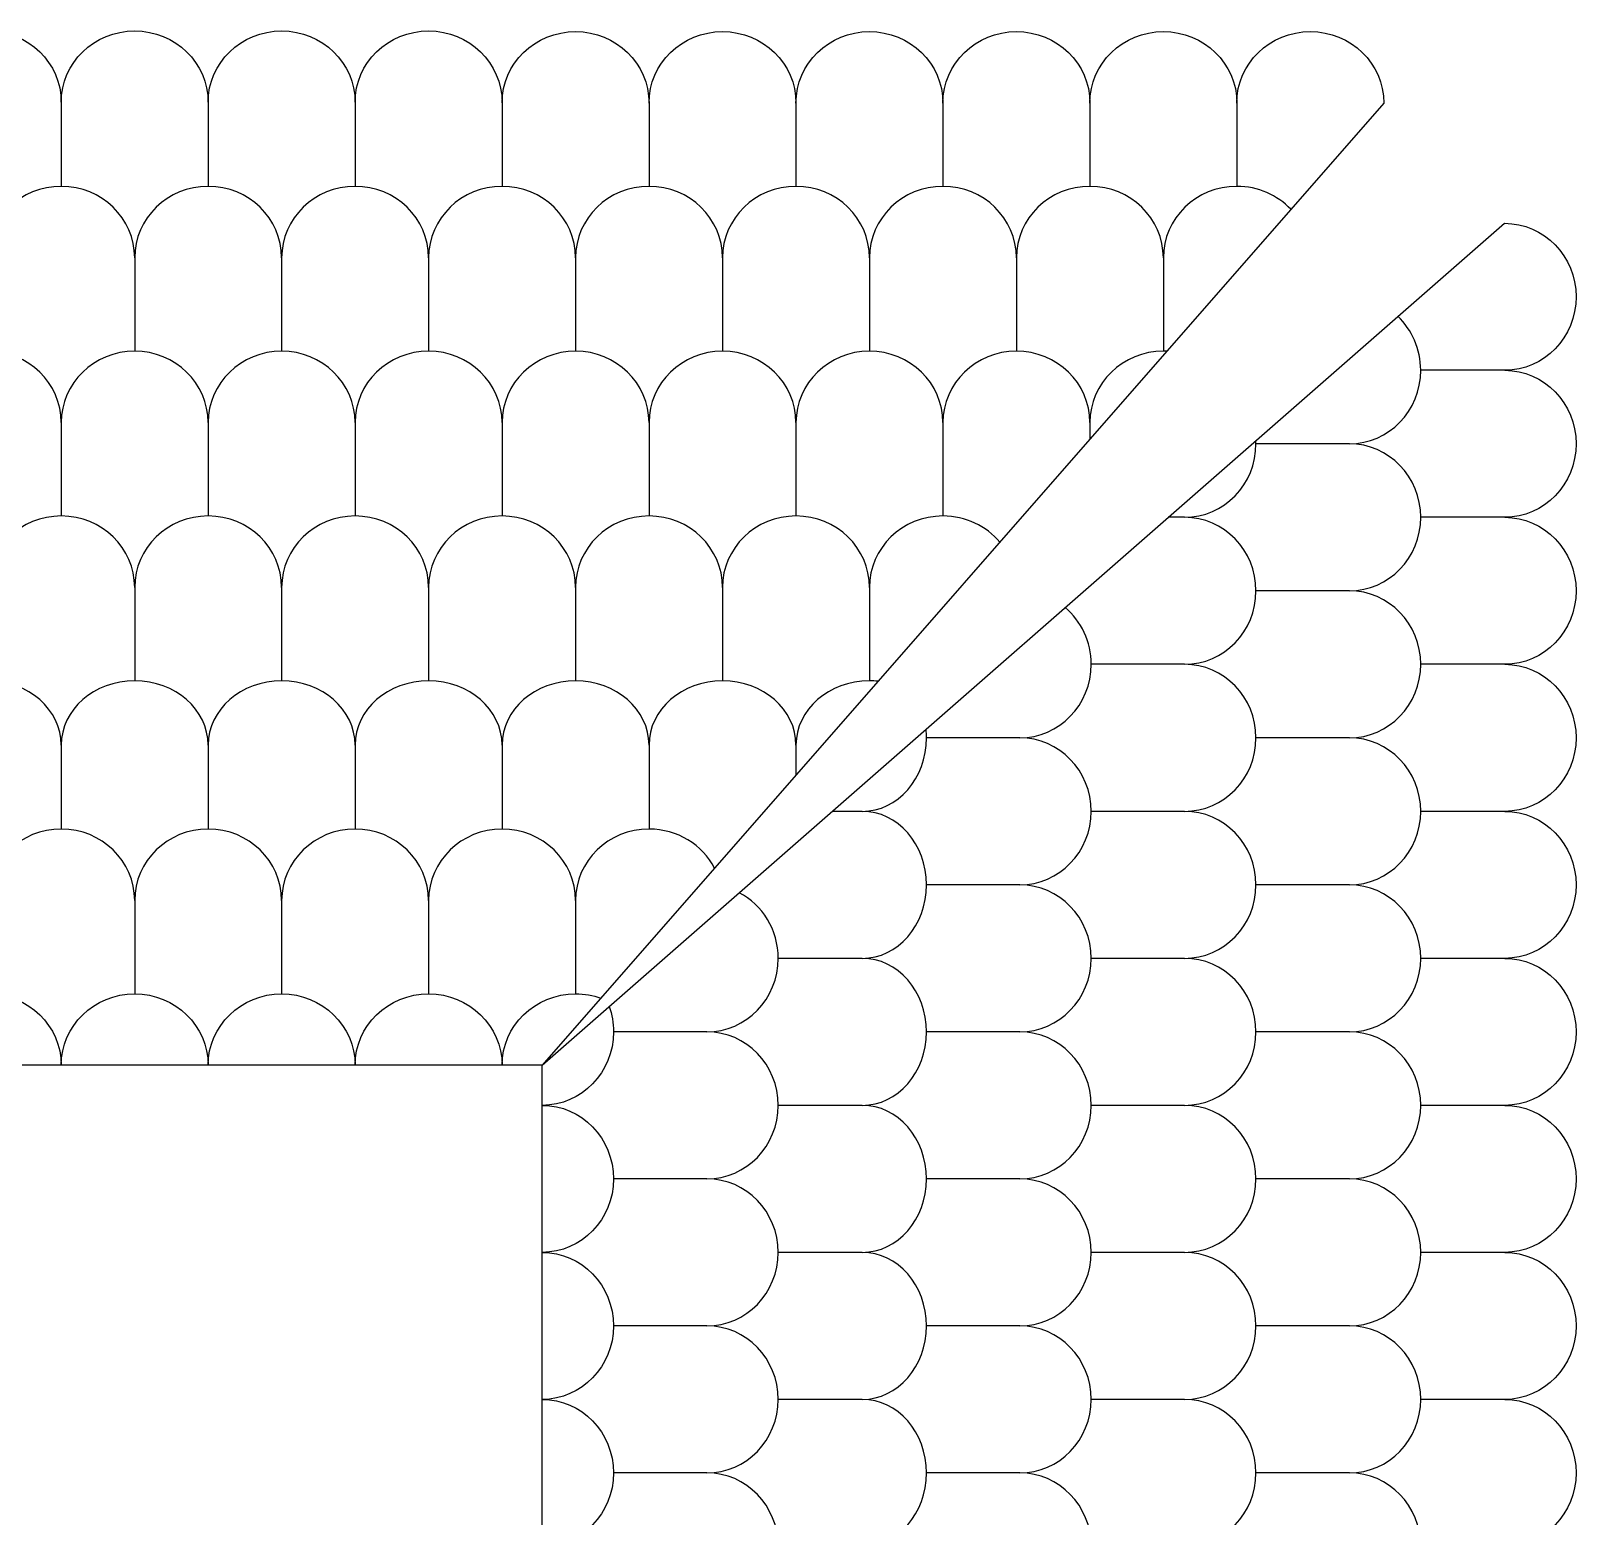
# Model space of a CAD drawing. Header units: centimetres. Extents: x -67.6 to -19.4, y -15.9 to 27.8.
# Drawn here: x -43.48 to -37.06, y 18.5 to 24.67 of the extents above; entities that cross this region are included whole.
import ezdxf

# ---------------------------------------------------------------- set-up
doc = ezdxf.new("R2010")
doc.units = ezdxf.units.CM
doc.header["$MEASUREMENT"] = 0
doc.layers.add('Layer 1', color=7, linetype='Continuous')

msp = doc.modelspace()

# ---------------------------------------------------------------- linework, layer by layer
at = {"layer": 'Layer 1', "color": 250, "lineweight": 25}
for points in [[(-48.8548, 24.37379), (-48.8548, 24.37379), (-45.3548, 20.37237), (-45.3548, 20.37237), (-45.3548, 20.37237), (-41.3548, 20.37237), (-41.3548, 20.37237), (-41.3548, 20.37237), (-37.8548, 24.37237), (-37.8548, 24.37237), (-37.8548, 24.5363), (-37.99159, 24.66921), (-38.16035, 24.66921), (-38.32911, 24.66921), (-38.46591, 24.5363), (-38.46591, 24.37237), (-38.46591, 24.5363), (-38.60271, 24.66921), (-38.77146, 24.66921), (-38.94022, 24.66921), (-39.07702, 24.5363), (-39.07702, 24.37237), (-39.07702, 24.5363), (-39.21382, 24.66921), (-39.38258, 24.66921), (-39.55133, 24.66921), (-39.68813, 24.5363), (-39.68813, 24.37237), (-39.68813, 24.5363), (-39.82493, 24.66921), (-39.99369, 24.66921), (-40.16244, 24.66921), (-40.29924, 24.5363), (-40.29924, 24.37237), (-40.29924, 24.5363), (-40.43604, 24.66921), (-40.6048, 24.66921), (-40.77356, 24.66921), (-40.91035, 24.5363), (-40.91035, 24.37237), (-40.91035, 24.5363), (-41.04715, 24.66921), (-41.21591, 24.66921), (-41.38467, 24.66921), (-41.52146, 24.5363), (-41.52147, 24.37379), (-41.52147, 24.53915), (-41.65826, 24.67206), (-41.82702, 24.67206), (-41.99578, 24.67206), (-42.13258, 24.53915), (-42.13258, 24.37522), (-42.13258, 24.53915), (-42.26938, 24.67206), (-42.43813, 24.67206), (-42.60689, 24.67206), (-42.74369, 24.53915), (-42.74369, 24.37522), (-42.74369, 24.53915), (-42.88049, 24.67206), (-43.04925, 24.67206), (-43.218, 24.67206), (-43.3548, 24.53915), (-43.3548, 24.37522), (-43.3548, 24.53915), (-43.4916, 24.67206), (-43.66036, 24.67206), (-43.82911, 24.67206), (-43.96591, 24.53915), (-43.96591, 24.37522), (-43.96591, 24.53915), (-44.10271, 24.67206), (-44.27147, 24.67206), (-44.44023, 24.67206), (-44.57702, 24.53915), (-44.57702, 24.37522), (-44.57702, 24.53915), (-44.71382, 24.67206), (-44.88258, 24.67206), (-45.05134, 24.67206), (-45.18813, 24.53915), (-45.18813, 24.37522), (-45.18813, 24.53915), (-45.32492, 24.67206), (-45.49368, 24.67206), (-45.66244, 24.67206), (-45.79924, 24.53915), (-45.79924, 24.37522), (-45.79924, 24.53915), (-45.93604, 24.67206), (-46.10479, 24.67206), (-46.27355, 24.67206), (-46.41035, 24.53915), (-46.41035, 24.37522), (-46.41035, 24.53915), (-46.54715, 24.67206), (-46.71591, 24.67206), (-46.88466, 24.67206), (-47.02146, 24.53915), (-47.02146, 24.37522), (-47.02146, 24.53915), (-47.15826, 24.67206), (-47.32702, 24.67206), (-47.49577, 24.67206), (-47.63257, 24.53915), (-47.63257, 24.37522), (-47.63257, 24.53915), (-47.76937, 24.67206), (-47.93813, 24.67206), (-48.10689, 24.67206), (-48.24368, 24.53915), (-48.24368, 24.37522), (-48.24368, 24.53915), (-48.38048, 24.67206), (-48.54924, 24.67206), (-48.718, 24.67206), (-48.85479, 24.53915), (-48.8548, 24.37379)], [(-37.35338, 23.87237), (-37.35338, 23.87237), (-41.3548, 20.37237), (-41.3548, 20.37237), (-41.3548, 20.37237), (-41.3548, 16.37237), (-41.3548, 16.37237), (-41.3548, 16.37237), (-37.3548, 12.87237), (-37.3548, 12.87237), (-37.19087, 12.87237), (-37.05796, 13.00916), (-37.05796, 13.17792), (-37.05796, 13.34668), (-37.19087, 13.48348), (-37.3548, 13.48348), (-37.19087, 13.48348), (-37.05796, 13.62028), (-37.05796, 13.78903), (-37.05796, 13.95779), (-37.19087, 14.09459), (-37.3548, 14.09459), (-37.19087, 14.09459), (-37.05796, 14.23139), (-37.05796, 14.40015), (-37.05796, 14.5689), (-37.19087, 14.7057), (-37.3548, 14.7057), (-37.19087, 14.7057), (-37.05796, 14.8425), (-37.05796, 15.01126), (-37.05796, 15.18001), (-37.19087, 15.31681), (-37.3548, 15.31681), (-37.19087, 15.31681), (-37.05796, 15.45361), (-37.05796, 15.62237), (-37.05796, 15.79113), (-37.19087, 15.92792), (-37.3548, 15.92792), (-37.19087, 15.92792), (-37.05796, 16.06472), (-37.05796, 16.23348), (-37.05796, 16.40224), (-37.19087, 16.53903), (-37.35338, 16.53904), (-37.18802, 16.53904), (-37.05511, 16.67583), (-37.05511, 16.84459), (-37.05511, 17.01335), (-37.18802, 17.15015), (-37.35195, 17.15015), (-37.18802, 17.15015), (-37.05511, 17.28695), (-37.05511, 17.4557), (-37.05511, 17.62446), (-37.18802, 17.76126), (-37.35195, 17.76126), (-37.18802, 17.76126), (-37.05511, 17.89806), (-37.05511, 18.06682), (-37.05511, 18.23557), (-37.18802, 18.37237), (-37.35195, 18.37237), (-37.18802, 18.37237), (-37.05511, 18.50917), (-37.05511, 18.67793), (-37.05511, 18.84668), (-37.18802, 18.98348), (-37.35195, 18.98348), (-37.18802, 18.98348), (-37.05511, 19.12028), (-37.05511, 19.28904), (-37.05511, 19.4578), (-37.18802, 19.59459), (-37.35195, 19.59459), (-37.18802, 19.59459), (-37.05511, 19.73139), (-37.05511, 19.90015), (-37.05511, 20.06891), (-37.18802, 20.2057), (-37.35195, 20.2057), (-37.18802, 20.2057), (-37.05511, 20.34249), (-37.05511, 20.51125), (-37.05511, 20.68001), (-37.18802, 20.81681), (-37.35195, 20.81681), (-37.18802, 20.81681), (-37.05511, 20.95361), (-37.05511, 21.12236), (-37.05511, 21.29112), (-37.18802, 21.42792), (-37.35195, 21.42792), (-37.18802, 21.42792), (-37.05511, 21.56472), (-37.05511, 21.73348), (-37.05511, 21.90223), (-37.18802, 22.03903), (-37.35195, 22.03903), (-37.18802, 22.03903), (-37.05511, 22.17583), (-37.05511, 22.34459), (-37.05511, 22.51334), (-37.18802, 22.65014), (-37.35195, 22.65014), (-37.18802, 22.65014), (-37.05511, 22.78694), (-37.05511, 22.9557), (-37.05511, 23.12446), (-37.18802, 23.26125), (-37.35195, 23.26125), (-37.18802, 23.26125), (-37.05511, 23.39805), (-37.05511, 23.56681), (-37.05511, 23.73557), (-37.18802, 23.87236), (-37.35338, 23.87237)]]:
    msp.add_open_spline(points, degree=3, knots=[0, 0, 0, 0, 0.025641, 0.025641, 0.025641, 0.0512821, 0.0512821, 0.0512821, 0.0769231, 0.0769231, 0.0769231, 0.1025641, 0.1025641, 0.1025641, 0.1282051, 0.1282051, 0.1282051, 0.1538462, 0.1538462, 0.1538462, 0.1794872, 0.1794872, 0.1794872, 0.2051282, 0.2051282, 0.2051282, 0.2307692, 0.2307692, 0.2307692, 0.2564103, 0.2564103, 0.2564103, 0.2820513, 0.2820513, 0.2820513, 0.3076923, 0.3076923, 0.3076923, 0.3333333, 0.3333333, 0.3333333, 0.3589744, 0.3589744, 0.3589744, 0.3846154, 0.3846154, 0.3846154, 0.4102564, 0.4102564, 0.4102564, 0.4358974, 0.4358974, 0.4358974, 0.4615385, 0.4615385, 0.4615385, 0.4871795, 0.4871795, 0.4871795, 0.5128205, 0.5128205, 0.5128205, 0.5384615, 0.5384615, 0.5384615, 0.5641026, 0.5641026, 0.5641026, 0.5897436, 0.5897436, 0.5897436, 0.6153846, 0.6153846, 0.6153846, 0.6410256, 0.6410256, 0.6410256, 0.6666667, 0.6666667, 0.6666667, 0.6923077, 0.6923077, 0.6923077, 0.7179487, 0.7179487, 0.7179487, 0.7435897, 0.7435897, 0.7435897, 0.7692308, 0.7692308, 0.7692308, 0.7948718, 0.7948718, 0.7948718, 0.8205128, 0.8205128, 0.8205128, 0.8461538, 0.8461538, 0.8461538, 0.8717949, 0.8717949, 0.8717949, 0.8974359, 0.8974359, 0.8974359, 0.9230769, 0.9230769, 0.9230769, 0.9487179, 0.9487179, 0.9487179, 0.974359, 0.974359, 0.974359, 1, 1, 1, 1], dxfattribs=at)
at = {"layer": 'Layer 1', "color": 240, "lineweight": 25}
for points in [[(-43.3548, 24.37522), (-43.3548, 24.37522), (-43.3548, 24.02593), (-43.3548, 24.02593)], [(-42.74369, 24.37522), (-42.74369, 24.37522), (-42.74369, 24.02593), (-42.74369, 24.02593)], [(-42.13258, 24.37522), (-42.13258, 24.37522), (-42.13258, 24.02593), (-42.13258, 24.02593)], [(-41.52147, 24.37522), (-41.52147, 24.37522), (-41.52147, 24.02593), (-41.52147, 24.02593)], [(-40.91036, 24.37522), (-40.91036, 24.37522), (-40.91036, 24.02593), (-40.91036, 24.02593)], [(-40.29924, 24.37522), (-40.29924, 24.37522), (-40.29924, 24.02593), (-40.29924, 24.02593)], [(-39.68813, 24.37522), (-39.68813, 24.37522), (-39.68813, 24.02593), (-39.68813, 24.02593)], [(-39.07702, 24.37522), (-39.07702, 24.37522), (-39.07702, 24.02593), (-39.07702, 24.02593)], [(-38.46591, 24.37522), (-38.46591, 24.37522), (-38.46591, 24.02593), (-38.46591, 24.02593)], [(-37.35195, 23.26126), (-37.35195, 23.26126), (-37.70124, 23.26126), (-37.70124, 23.26126)], [(-37.35195, 22.65015), (-37.35195, 22.65015), (-37.70124, 22.65015), (-37.70124, 22.65015)], [(-37.35195, 22.03904), (-37.35195, 22.03904), (-37.70124, 22.03904), (-37.70124, 22.03904)], [(-37.35195, 21.42793), (-37.35195, 21.42793), (-37.70124, 21.42793), (-37.70124, 21.42793)], [(-37.35195, 20.81681), (-37.35195, 20.81681), (-37.70124, 20.81681), (-37.70124, 20.81681)], [(-37.35195, 20.2057), (-37.35195, 20.2057), (-37.70124, 20.2057), (-37.70124, 20.2057)], [(-37.35195, 19.59459), (-37.35195, 19.59459), (-37.70124, 19.59459), (-37.70124, 19.59459)], [(-37.35195, 18.98348), (-37.35195, 18.98348), (-37.70124, 18.98348), (-37.70124, 18.98348)]]:
    msp.add_open_spline(points, degree=3, dxfattribs=at)
for points, knots in [([(-43.04925, 23.72909), (-43.04925, 23.89303), (-43.18604, 24.02593), (-43.3548, 24.02593), (-43.52356, 24.02593), (-43.66036, 23.89303), (-43.66036, 23.72909), (-43.66036, 23.72909), (-43.66036, 23.34083), (-43.66036, 23.34083)], [0, 0, 0, 0, 0.3333333, 0.3333333, 0.3333333, 0.6666667, 0.6666667, 0.6666667, 1, 1, 1, 1]), ([(-42.43813, 23.72909), (-42.43813, 23.89303), (-42.57493, 24.02593), (-42.74369, 24.02593), (-42.91245, 24.02593), (-43.04925, 23.89303), (-43.04925, 23.72909), (-43.04925, 23.72909), (-43.04925, 23.34083), (-43.04925, 23.34083)], [0, 0, 0, 0, 0.3333333, 0.3333333, 0.3333333, 0.6666667, 0.6666667, 0.6666667, 1, 1, 1, 1]), ([(-41.82702, 23.72909), (-41.82702, 23.89303), (-41.96382, 24.02593), (-42.13258, 24.02593), (-42.30134, 24.02593), (-42.43813, 23.89303), (-42.43813, 23.72909), (-42.43813, 23.72909), (-42.43813, 23.34083), (-42.43813, 23.34083)], [0, 0, 0, 0, 0.3333333, 0.3333333, 0.3333333, 0.6666667, 0.6666667, 0.6666667, 1, 1, 1, 1]), ([(-41.21591, 23.72909), (-41.21591, 23.89303), (-41.35271, 24.02593), (-41.52147, 24.02593), (-41.69023, 24.02593), (-41.82702, 23.89303), (-41.82702, 23.72909), (-41.82702, 23.72909), (-41.82702, 23.34083), (-41.82702, 23.34083)], [0, 0, 0, 0, 0.3333333, 0.3333333, 0.3333333, 0.6666667, 0.6666667, 0.6666667, 1, 1, 1, 1]), ([(-40.6048, 23.72909), (-40.6048, 23.89303), (-40.7416, 24.02593), (-40.91036, 24.02593), (-41.07911, 24.02593), (-41.21591, 23.89303), (-41.21591, 23.72909), (-41.21591, 23.72909), (-41.21591, 23.34083), (-41.21591, 23.34083)], [0, 0, 0, 0, 0.3333333, 0.3333333, 0.3333333, 0.6666667, 0.6666667, 0.6666667, 1, 1, 1, 1]), ([(-39.99369, 23.72909), (-39.99369, 23.89303), (-40.13049, 24.02593), (-40.29924, 24.02593), (-40.468, 24.02593), (-40.6048, 23.89303), (-40.6048, 23.72909), (-40.6048, 23.72909), (-40.6048, 23.34083), (-40.6048, 23.34083)], [0, 0, 0, 0, 0.3333333, 0.3333333, 0.3333333, 0.6666667, 0.6666667, 0.6666667, 1, 1, 1, 1]), ([(-39.38258, 23.72909), (-39.38258, 23.89303), (-39.51938, 24.02593), (-39.68813, 24.02593), (-39.85689, 24.02593), (-39.99369, 23.89303), (-39.99369, 23.72909), (-39.99369, 23.72909), (-39.99369, 23.34083), (-39.99369, 23.34083)], [0, 0, 0, 0, 0.3333333, 0.3333333, 0.3333333, 0.6666667, 0.6666667, 0.6666667, 1, 1, 1, 1]), ([(-38.77147, 23.72909), (-38.77147, 23.89303), (-38.90826, 24.02593), (-39.07702, 24.02593), (-39.24578, 24.02593), (-39.38258, 23.89303), (-39.38258, 23.72909), (-39.38258, 23.72909), (-39.38258, 23.34083), (-39.38258, 23.34083)], [0, 0, 0, 0, 0.3333333, 0.3333333, 0.3333333, 0.6666667, 0.6666667, 0.6666667, 1, 1, 1, 1]), ([(-38.24144, 23.93049), (-38.29725, 23.98918), (-38.37717, 24.02593), (-38.46591, 24.02593), (-38.63467, 24.02593), (-38.77147, 23.89303), (-38.77147, 23.72909), (-38.77147, 23.72909), (-38.77147, 23.34083), (-38.77147, 23.34083)], [0, 0, 0, 0, 0.3333333, 0.3333333, 0.3333333, 0.6666667, 0.6666667, 0.6666667, 1, 1, 1, 1]), ([(-37.99808, 22.9557), (-37.83414, 22.9557), (-37.70124, 23.0925), (-37.70124, 23.26126), (-37.70124, 23.35), (-37.73799, 23.42992), (-37.79668, 23.48573)], [0, 0, 0, 0, 0.5, 0.5, 0.5, 1, 1, 1, 1]), ([(-43.3548, 23.04399), (-43.3548, 23.20793), (-43.4916, 23.34083), (-43.66036, 23.34083), (-43.82911, 23.34083), (-43.96591, 23.20793), (-43.96591, 23.04399), (-43.96591, 23.04399), (-43.96591, 22.65573), (-43.96591, 22.65573)], [0, 0, 0, 0, 0.3333333, 0.3333333, 0.3333333, 0.6666667, 0.6666667, 0.6666667, 1, 1, 1, 1]), ([(-42.74369, 23.04399), (-42.74369, 23.20793), (-42.88049, 23.34083), (-43.04925, 23.34083), (-43.218, 23.34083), (-43.3548, 23.20793), (-43.3548, 23.04399), (-43.3548, 23.04399), (-43.3548, 22.65573), (-43.3548, 22.65573)], [0, 0, 0, 0, 0.3333333, 0.3333333, 0.3333333, 0.6666667, 0.6666667, 0.6666667, 1, 1, 1, 1]), ([(-42.13258, 23.04399), (-42.13258, 23.20793), (-42.26938, 23.34083), (-42.43813, 23.34083), (-42.60689, 23.34083), (-42.74369, 23.20793), (-42.74369, 23.04399), (-42.74369, 23.04399), (-42.74369, 22.65573), (-42.74369, 22.65573)], [0, 0, 0, 0, 0.3333333, 0.3333333, 0.3333333, 0.6666667, 0.6666667, 0.6666667, 1, 1, 1, 1]), ([(-41.52147, 23.04399), (-41.52147, 23.20793), (-41.65826, 23.34083), (-41.82702, 23.34083), (-41.99578, 23.34083), (-42.13258, 23.20793), (-42.13258, 23.04399), (-42.13258, 23.04399), (-42.13258, 22.65573), (-42.13258, 22.65573)], [0, 0, 0, 0, 0.3333333, 0.3333333, 0.3333333, 0.6666667, 0.6666667, 0.6666667, 1, 1, 1, 1]), ([(-40.91036, 23.04399), (-40.91036, 23.20793), (-41.04715, 23.34083), (-41.21591, 23.34083), (-41.38467, 23.34083), (-41.52147, 23.20793), (-41.52147, 23.04399), (-41.52147, 23.04399), (-41.52147, 22.65573), (-41.52147, 22.65573)], [0, 0, 0, 0, 0.3333333, 0.3333333, 0.3333333, 0.6666667, 0.6666667, 0.6666667, 1, 1, 1, 1]), ([(-40.29924, 23.04399), (-40.29924, 23.20793), (-40.43604, 23.34083), (-40.6048, 23.34083), (-40.77356, 23.34083), (-40.91036, 23.20793), (-40.91036, 23.04399), (-40.91036, 23.04399), (-40.91036, 22.65573), (-40.91036, 22.65573)], [0, 0, 0, 0, 0.3333333, 0.3333333, 0.3333333, 0.6666667, 0.6666667, 0.6666667, 1, 1, 1, 1]), ([(-39.68813, 23.04399), (-39.68813, 23.20793), (-39.82493, 23.34083), (-39.99369, 23.34083), (-40.16245, 23.34083), (-40.29924, 23.20793), (-40.29924, 23.04399), (-40.29924, 23.04399), (-40.29924, 22.65573), (-40.29924, 22.65573)], [0, 0, 0, 0, 0.3333333, 0.3333333, 0.3333333, 0.6666667, 0.6666667, 0.6666667, 1, 1, 1, 1]), ([(-39.07702, 23.04399), (-39.07702, 23.20793), (-39.21382, 23.34083), (-39.38258, 23.34083), (-39.55134, 23.34083), (-39.68813, 23.20793), (-39.68813, 23.04399), (-39.68813, 23.04399), (-39.68813, 22.65573), (-39.68813, 22.65573)], [0, 0, 0, 0, 0.3333333, 0.3333333, 0.3333333, 0.6666667, 0.6666667, 0.6666667, 1, 1, 1, 1]), ([(-38.75766, 23.34053), (-38.76224, 23.34072), (-38.76684, 23.34083), (-38.77147, 23.34083), (-38.94023, 23.34083), (-39.07702, 23.20793), (-39.07702, 23.04399), (-39.07702, 23.04399), (-39.07702, 22.97555), (-39.07702, 22.97555)], [0, 0, 0, 0, 0.3333333, 0.3333333, 0.3333333, 0.6666667, 0.6666667, 0.6666667, 1, 1, 1, 1]), ([(-38.68318, 22.65015), (-38.51924, 22.65015), (-38.38634, 22.78696), (-38.38634, 22.9557), (-38.38634, 22.96033), (-38.38645, 22.96493), (-38.38664, 22.96951)], [0, 0, 0, 0, 0.5, 0.5, 0.5, 1, 1, 1, 1]), ([(-37.99808, 22.34459), (-37.83414, 22.34459), (-37.70124, 22.48139), (-37.70124, 22.65015), (-37.70124, 22.81891), (-37.83414, 22.9557), (-37.99808, 22.9557), (-37.99808, 22.9557), (-38.38634, 22.9557), (-38.38634, 22.9557)], [0, 0, 0, 0, 0.3333333, 0.3333333, 0.3333333, 0.6666667, 0.6666667, 0.6666667, 1, 1, 1, 1]), ([(-43.04925, 22.3589), (-43.04925, 22.52283), (-43.18604, 22.65573), (-43.3548, 22.65573), (-43.52356, 22.65573), (-43.66036, 22.52283), (-43.66036, 22.3589), (-43.66036, 22.3589), (-43.66036, 21.97064), (-43.66036, 21.97064)], [0, 0, 0, 0, 0.3333333, 0.3333333, 0.3333333, 0.6666667, 0.6666667, 0.6666667, 1, 1, 1, 1]), ([(-42.43813, 22.3589), (-42.43813, 22.52283), (-42.57493, 22.65573), (-42.74369, 22.65573), (-42.91245, 22.65573), (-43.04925, 22.52283), (-43.04925, 22.3589), (-43.04925, 22.3589), (-43.04925, 21.97064), (-43.04925, 21.97064)], [0, 0, 0, 0, 0.3333333, 0.3333333, 0.3333333, 0.6666667, 0.6666667, 0.6666667, 1, 1, 1, 1]), ([(-41.82702, 22.3589), (-41.82702, 22.52283), (-41.96382, 22.65573), (-42.13258, 22.65573), (-42.30134, 22.65573), (-42.43813, 22.52283), (-42.43813, 22.3589), (-42.43813, 22.3589), (-42.43813, 21.97064), (-42.43813, 21.97064)], [0, 0, 0, 0, 0.3333333, 0.3333333, 0.3333333, 0.6666667, 0.6666667, 0.6666667, 1, 1, 1, 1]), ([(-41.21591, 22.3589), (-41.21591, 22.52283), (-41.35271, 22.65573), (-41.52147, 22.65573), (-41.69023, 22.65573), (-41.82702, 22.52283), (-41.82702, 22.3589), (-41.82702, 22.3589), (-41.82702, 21.97064), (-41.82702, 21.97064)], [0, 0, 0, 0, 0.3333333, 0.3333333, 0.3333333, 0.6666667, 0.6666667, 0.6666667, 1, 1, 1, 1]), ([(-40.6048, 22.3589), (-40.6048, 22.52283), (-40.7416, 22.65573), (-40.91036, 22.65573), (-41.07911, 22.65573), (-41.21591, 22.52283), (-41.21591, 22.3589), (-41.21591, 22.3589), (-41.21591, 21.97064), (-41.21591, 21.97064)], [0, 0, 0, 0, 0.3333333, 0.3333333, 0.3333333, 0.6666667, 0.6666667, 0.6666667, 1, 1, 1, 1]), ([(-39.99369, 22.3589), (-39.99369, 22.52283), (-40.13049, 22.65573), (-40.29924, 22.65573), (-40.468, 22.65573), (-40.6048, 22.52283), (-40.6048, 22.3589), (-40.6048, 22.3589), (-40.6048, 21.97064), (-40.6048, 21.97064)], [0, 0, 0, 0, 0.3333333, 0.3333333, 0.3333333, 0.6666667, 0.6666667, 0.6666667, 1, 1, 1, 1]), ([(-39.45187, 22.54714), (-39.50791, 22.61343), (-39.59294, 22.65573), (-39.68813, 22.65573), (-39.85689, 22.65573), (-39.99369, 22.52283), (-39.99369, 22.3589), (-39.99369, 22.3589), (-39.99369, 21.97064), (-39.99369, 21.97064)], [0, 0, 0, 0, 0.3333333, 0.3333333, 0.3333333, 0.6666667, 0.6666667, 0.6666667, 1, 1, 1, 1]), ([(-38.68318, 22.03904), (-38.51924, 22.03904), (-38.38634, 22.17583), (-38.38634, 22.34459), (-38.38634, 22.51335), (-38.51924, 22.65015), (-38.68318, 22.65015), (-38.68318, 22.65015), (-38.75162, 22.65015), (-38.75162, 22.65015)], [0, 0, 0, 0, 0.3333333, 0.3333333, 0.3333333, 0.6666667, 0.6666667, 0.6666667, 1, 1, 1, 1]), ([(-37.99808, 21.73348), (-37.83414, 21.73348), (-37.70124, 21.87028), (-37.70124, 22.03904), (-37.70124, 22.2078), (-37.83414, 22.34459), (-37.99808, 22.34459), (-37.99808, 22.34459), (-38.38634, 22.34459), (-38.38634, 22.34459)], [0, 0, 0, 0, 0.3333333, 0.3333333, 0.3333333, 0.6666667, 0.6666667, 0.6666667, 1, 1, 1, 1]), ([(-39.36827, 21.73348), (-39.20434, 21.73348), (-39.07144, 21.87028), (-39.07144, 22.03904), (-39.07144, 22.13424), (-39.11373, 22.21928), (-39.18002, 22.2753)], [0, 0, 0, 0, 0.5, 0.5, 0.5, 1, 1, 1, 1]), ([(-38.68318, 21.42793), (-38.51924, 21.42793), (-38.38634, 21.56472), (-38.38634, 21.73348), (-38.38634, 21.90224), (-38.51924, 22.03904), (-38.68318, 22.03904), (-38.68318, 22.03904), (-39.07144, 22.03904), (-39.07144, 22.03904)], [0, 0, 0, 0, 0.3333333, 0.3333333, 0.3333333, 0.6666667, 0.6666667, 0.6666667, 1, 1, 1, 1]), ([(-43.3548, 21.70359), (-43.3548, 21.85107), (-43.4916, 21.97064), (-43.66036, 21.97064), (-43.82912, 21.97064), (-43.96591, 21.85107), (-43.96591, 21.70359), (-43.96591, 21.70359), (-43.96591, 21.3543), (-43.96591, 21.3543)], [0, 0, 0, 0, 0.3333333, 0.3333333, 0.3333333, 0.6666667, 0.6666667, 0.6666667, 1, 1, 1, 1]), ([(-42.74369, 21.70359), (-42.74369, 21.85107), (-42.88049, 21.97064), (-43.04925, 21.97064), (-43.218, 21.97064), (-43.3548, 21.85107), (-43.3548, 21.70359), (-43.3548, 21.70359), (-43.3548, 21.3543), (-43.3548, 21.3543)], [0, 0, 0, 0, 0.3333333, 0.3333333, 0.3333333, 0.6666667, 0.6666667, 0.6666667, 1, 1, 1, 1]), ([(-42.13258, 21.70359), (-42.13258, 21.85107), (-42.26938, 21.97064), (-42.43813, 21.97064), (-42.60689, 21.97064), (-42.74369, 21.85107), (-42.74369, 21.70359), (-42.74369, 21.70359), (-42.74369, 21.3543), (-42.74369, 21.3543)], [0, 0, 0, 0, 0.3333333, 0.3333333, 0.3333333, 0.6666667, 0.6666667, 0.6666667, 1, 1, 1, 1]), ([(-41.52147, 21.70359), (-41.52147, 21.85107), (-41.65826, 21.97064), (-41.82702, 21.97064), (-41.99578, 21.97064), (-42.13258, 21.85107), (-42.13258, 21.70359), (-42.13258, 21.70359), (-42.13258, 21.3543), (-42.13258, 21.3543)], [0, 0, 0, 0, 0.3333333, 0.3333333, 0.3333333, 0.6666667, 0.6666667, 0.6666667, 1, 1, 1, 1]), ([(-40.91036, 21.70359), (-40.91036, 21.85107), (-41.04715, 21.97064), (-41.21591, 21.97064), (-41.38467, 21.97064), (-41.52147, 21.85107), (-41.52147, 21.70359), (-41.52147, 21.70359), (-41.52147, 21.3543), (-41.52147, 21.3543)], [0, 0, 0, 0, 0.3333333, 0.3333333, 0.3333333, 0.6666667, 0.6666667, 0.6666667, 1, 1, 1, 1]), ([(-40.29925, 21.70359), (-40.29925, 21.85107), (-40.43604, 21.97064), (-40.6048, 21.97064), (-40.77356, 21.97064), (-40.91036, 21.85107), (-40.91036, 21.70359), (-40.91036, 21.70359), (-40.91036, 21.3543), (-40.91036, 21.3543)], [0, 0, 0, 0, 0.3333333, 0.3333333, 0.3333333, 0.6666667, 0.6666667, 0.6666667, 1, 1, 1, 1]), ([(-39.9579, 21.96883), (-39.96963, 21.97002), (-39.98158, 21.97064), (-39.99369, 21.97064), (-40.16245, 21.97064), (-40.29924, 21.85107), (-40.29924, 21.70359), (-40.29924, 21.70359), (-40.29924, 21.57872), (-40.29924, 21.57872)], [0, 0, 0, 0, 0.3333333, 0.3333333, 0.3333333, 0.6666667, 0.6666667, 0.6666667, 1, 1, 1, 1]), ([(-40.02358, 21.42793), (-39.8761, 21.42793), (-39.75653, 21.56472), (-39.75653, 21.73348), (-39.75653, 21.74559), (-39.75715, 21.75754), (-39.75834, 21.76927)], [0, 0, 0, 0, 0.5, 0.5, 0.5, 1, 1, 1, 1]), ([(-39.36827, 21.12237), (-39.20434, 21.12237), (-39.07144, 21.25917), (-39.07144, 21.42793), (-39.07144, 21.59668), (-39.20434, 21.73348), (-39.36827, 21.73348), (-39.36827, 21.73348), (-39.75653, 21.73348), (-39.75653, 21.73348)], [0, 0, 0, 0, 0.3333333, 0.3333333, 0.3333333, 0.6666667, 0.6666667, 0.6666667, 1, 1, 1, 1]), ([(-37.99808, 21.12237), (-37.83414, 21.12237), (-37.70124, 21.25917), (-37.70124, 21.42793), (-37.70124, 21.59668), (-37.83414, 21.73348), (-37.99808, 21.73348), (-37.99808, 21.73348), (-38.38634, 21.73348), (-38.38634, 21.73348)], [0, 0, 0, 0, 0.3333333, 0.3333333, 0.3333333, 0.6666667, 0.6666667, 0.6666667, 1, 1, 1, 1]), ([(-40.02358, 20.81681), (-39.8761, 20.81681), (-39.75653, 20.95361), (-39.75653, 21.12237), (-39.75653, 21.29113), (-39.8761, 21.42793), (-40.02358, 21.42793), (-40.02358, 21.42793), (-40.14845, 21.42793), (-40.14845, 21.42793)], [0, 0, 0, 0, 0.3333333, 0.3333333, 0.3333333, 0.6666667, 0.6666667, 0.6666667, 1, 1, 1, 1]), ([(-38.68318, 20.81682), (-38.51924, 20.81682), (-38.38634, 20.95361), (-38.38634, 21.12237), (-38.38634, 21.29113), (-38.51924, 21.42793), (-38.68318, 21.42793), (-38.68318, 21.42793), (-39.07144, 21.42793), (-39.07144, 21.42793)], [0, 0, 0, 0, 0.3333333, 0.3333333, 0.3333333, 0.6666667, 0.6666667, 0.6666667, 1, 1, 1, 1]), ([(-43.04925, 21.05747), (-43.04925, 21.2214), (-43.18604, 21.3543), (-43.3548, 21.3543), (-43.52356, 21.3543), (-43.66036, 21.2214), (-43.66036, 21.05747), (-43.66036, 21.05747), (-43.66036, 20.66921), (-43.66036, 20.66921)], [0, 0, 0, 0, 0.3333333, 0.3333333, 0.3333333, 0.6666667, 0.6666667, 0.6666667, 1, 1, 1, 1]), ([(-42.43813, 21.05747), (-42.43813, 21.2214), (-42.57493, 21.3543), (-42.74369, 21.3543), (-42.91245, 21.3543), (-43.04925, 21.2214), (-43.04925, 21.05747), (-43.04925, 21.05747), (-43.04925, 20.66921), (-43.04925, 20.66921)], [0, 0, 0, 0, 0.3333333, 0.3333333, 0.3333333, 0.6666667, 0.6666667, 0.6666667, 1, 1, 1, 1]), ([(-41.82702, 21.05747), (-41.82702, 21.2214), (-41.96382, 21.3543), (-42.13258, 21.3543), (-42.30134, 21.3543), (-42.43813, 21.2214), (-42.43813, 21.05747), (-42.43813, 21.05747), (-42.43813, 20.66921), (-42.43813, 20.66921)], [0, 0, 0, 0, 0.3333333, 0.3333333, 0.3333333, 0.6666667, 0.6666667, 0.6666667, 1, 1, 1, 1]), ([(-41.21591, 21.05747), (-41.21591, 21.2214), (-41.35271, 21.3543), (-41.52147, 21.3543), (-41.69023, 21.3543), (-41.82702, 21.2214), (-41.82702, 21.05747), (-41.82702, 21.05747), (-41.82702, 20.66921), (-41.82702, 20.66921)], [0, 0, 0, 0, 0.3333333, 0.3333333, 0.3333333, 0.6666667, 0.6666667, 0.6666667, 1, 1, 1, 1]), ([(-40.6378, 21.19179), (-40.68826, 21.28823), (-40.79137, 21.3543), (-40.91036, 21.3543), (-41.07911, 21.3543), (-41.21591, 21.2214), (-41.21591, 21.05747), (-41.21591, 21.05747), (-41.21591, 20.66921), (-41.21591, 20.66921)], [0, 0, 0, 0, 0.3333333, 0.3333333, 0.3333333, 0.6666667, 0.6666667, 0.6666667, 1, 1, 1, 1]), ([(-40.6697, 20.51126), (-40.50577, 20.51126), (-40.37287, 20.64806), (-40.37287, 20.81681), (-40.37287, 20.9358), (-40.43894, 21.03891), (-40.53538, 21.08937)], [0, 0, 0, 0, 0.5, 0.5, 0.5, 1, 1, 1, 1]), ([(-39.36827, 20.51126), (-39.20434, 20.51126), (-39.07144, 20.64806), (-39.07144, 20.81682), (-39.07144, 20.98557), (-39.20434, 21.12237), (-39.36827, 21.12237), (-39.36827, 21.12237), (-39.75653, 21.12237), (-39.75653, 21.12237)], [0, 0, 0, 0, 0.3333333, 0.3333333, 0.3333333, 0.6666667, 0.6666667, 0.6666667, 1, 1, 1, 1]), ([(-37.99808, 20.51126), (-37.83414, 20.51126), (-37.70124, 20.64806), (-37.70124, 20.81682), (-37.70124, 20.98557), (-37.83414, 21.12237), (-37.99808, 21.12237), (-37.99808, 21.12237), (-38.38634, 21.12237), (-38.38634, 21.12237)], [0, 0, 0, 0, 0.3333333, 0.3333333, 0.3333333, 0.6666667, 0.6666667, 0.6666667, 1, 1, 1, 1]), ([(-40.02358, 20.2057), (-39.8761, 20.2057), (-39.75653, 20.3425), (-39.75653, 20.51126), (-39.75653, 20.68002), (-39.8761, 20.81682), (-40.02358, 20.81682), (-40.02358, 20.81682), (-40.37287, 20.81682), (-40.37287, 20.81682)], [0, 0, 0, 0, 0.3333333, 0.3333333, 0.3333333, 0.6666667, 0.6666667, 0.6666667, 1, 1, 1, 1]), ([(-38.68318, 20.2057), (-38.51924, 20.2057), (-38.38634, 20.3425), (-38.38634, 20.51126), (-38.38634, 20.68002), (-38.51924, 20.81682), (-38.68318, 20.81682), (-38.68318, 20.81682), (-39.07144, 20.81682), (-39.07144, 20.81682)], [0, 0, 0, 0, 0.3333333, 0.3333333, 0.3333333, 0.6666667, 0.6666667, 0.6666667, 1, 1, 1, 1]), ([(-43.96591, 20.37237), (-43.96591, 20.5363), (-43.82911, 20.66921), (-43.66036, 20.66921), (-43.4916, 20.66921), (-43.3548, 20.5363), (-43.3548, 20.37237)], [0, 0, 0, 0, 0.5, 0.5, 0.5, 1, 1, 1, 1]), ([(-43.3548, 20.37237), (-43.3548, 20.5363), (-43.218, 20.66921), (-43.04925, 20.66921), (-42.88049, 20.66921), (-42.74369, 20.5363), (-42.74369, 20.37237)], [0, 0, 0, 0, 0.5, 0.5, 0.5, 1, 1, 1, 1]), ([(-42.74369, 20.37237), (-42.74369, 20.5363), (-42.60689, 20.66921), (-42.43813, 20.66921), (-42.26938, 20.66921), (-42.13258, 20.5363), (-42.13258, 20.37237)], [0, 0, 0, 0, 0.5, 0.5, 0.5, 1, 1, 1, 1]), ([(-42.13258, 20.37237), (-42.13258, 20.5363), (-41.99578, 20.66921), (-41.82702, 20.66921), (-41.65826, 20.66921), (-41.52147, 20.5363), (-41.52147, 20.37237)], [0, 0, 0, 0, 0.5, 0.5, 0.5, 1, 1, 1, 1]), ([(-41.52147, 20.37237), (-41.52147, 20.5363), (-41.38467, 20.66921), (-41.21591, 20.66921), (-41.17899, 20.66921), (-41.1436, 20.66284), (-41.11083, 20.65119)], [0, 0, 0, 0, 0.5, 0.5, 0.5, 1, 1, 1, 1]), ([(-41.07598, 20.61634), (-41.06433, 20.58357), (-41.05796, 20.54818), (-41.05796, 20.51126), (-41.05796, 20.3425), (-41.19087, 20.2057), (-41.3548, 20.2057)], [0, 0, 0, 0, 0.5, 0.5, 0.5, 1, 1, 1, 1]), ([(-40.6697, 19.90015), (-40.50577, 19.90015), (-40.37287, 20.03695), (-40.37287, 20.2057), (-40.37287, 20.37446), (-40.50577, 20.51126), (-40.6697, 20.51126), (-40.6697, 20.51126), (-41.05796, 20.51126), (-41.05796, 20.51126)], [0, 0, 0, 0, 0.3333333, 0.3333333, 0.3333333, 0.6666667, 0.6666667, 0.6666667, 1, 1, 1, 1]), ([(-39.36827, 19.90015), (-39.20434, 19.90015), (-39.07144, 20.03695), (-39.07144, 20.2057), (-39.07144, 20.37446), (-39.20434, 20.51126), (-39.36827, 20.51126), (-39.36827, 20.51126), (-39.75653, 20.51126), (-39.75653, 20.51126)], [0, 0, 0, 0, 0.3333333, 0.3333333, 0.3333333, 0.6666667, 0.6666667, 0.6666667, 1, 1, 1, 1]), ([(-37.99808, 19.90015), (-37.83414, 19.90015), (-37.70124, 20.03695), (-37.70124, 20.2057), (-37.70124, 20.37446), (-37.83414, 20.51126), (-37.99808, 20.51126), (-37.99808, 20.51126), (-38.38634, 20.51126), (-38.38634, 20.51126)], [0, 0, 0, 0, 0.3333333, 0.3333333, 0.3333333, 0.6666667, 0.6666667, 0.6666667, 1, 1, 1, 1]), ([(-41.3548, 20.2057), (-41.19087, 20.2057), (-41.05796, 20.06891), (-41.05796, 19.90015), (-41.05796, 19.73139), (-41.19087, 19.59459), (-41.3548, 19.59459)], [0, 0, 0, 0, 0.5, 0.5, 0.5, 1, 1, 1, 1]), ([(-40.02358, 19.59459), (-39.8761, 19.59459), (-39.75653, 19.73139), (-39.75653, 19.90015), (-39.75653, 20.06891), (-39.8761, 20.2057), (-40.02358, 20.2057), (-40.02358, 20.2057), (-40.37287, 20.2057), (-40.37287, 20.2057)], [0, 0, 0, 0, 0.3333333, 0.3333333, 0.3333333, 0.6666667, 0.6666667, 0.6666667, 1, 1, 1, 1]), ([(-38.68318, 19.59459), (-38.51924, 19.59459), (-38.38634, 19.73139), (-38.38634, 19.90015), (-38.38634, 20.06891), (-38.51924, 20.2057), (-38.68318, 20.2057), (-38.68318, 20.2057), (-39.07144, 20.2057), (-39.07144, 20.2057)], [0, 0, 0, 0, 0.3333333, 0.3333333, 0.3333333, 0.6666667, 0.6666667, 0.6666667, 1, 1, 1, 1]), ([(-40.6697, 19.28904), (-40.50577, 19.28904), (-40.37287, 19.42583), (-40.37287, 19.59459), (-40.37287, 19.76335), (-40.50577, 19.90015), (-40.6697, 19.90015), (-40.6697, 19.90015), (-41.05796, 19.90015), (-41.05796, 19.90015)], [0, 0, 0, 0, 0.3333333, 0.3333333, 0.3333333, 0.6666667, 0.6666667, 0.6666667, 1, 1, 1, 1]), ([(-39.36827, 19.28904), (-39.20434, 19.28904), (-39.07144, 19.42583), (-39.07144, 19.59459), (-39.07144, 19.76335), (-39.20434, 19.90015), (-39.36827, 19.90015), (-39.36827, 19.90015), (-39.75653, 19.90015), (-39.75653, 19.90015)], [0, 0, 0, 0, 0.3333333, 0.3333333, 0.3333333, 0.6666667, 0.6666667, 0.6666667, 1, 1, 1, 1]), ([(-37.99808, 19.28904), (-37.83414, 19.28904), (-37.70124, 19.42583), (-37.70124, 19.59459), (-37.70124, 19.76335), (-37.83414, 19.90015), (-37.99808, 19.90015), (-37.99808, 19.90015), (-38.38634, 19.90015), (-38.38634, 19.90015)], [0, 0, 0, 0, 0.3333333, 0.3333333, 0.3333333, 0.6666667, 0.6666667, 0.6666667, 1, 1, 1, 1]), ([(-41.3548, 19.59459), (-41.19087, 19.59459), (-41.05796, 19.4578), (-41.05796, 19.28904), (-41.05796, 19.12028), (-41.19087, 18.98348), (-41.3548, 18.98348)], [0, 0, 0, 0, 0.5, 0.5, 0.5, 1, 1, 1, 1]), ([(-40.02358, 18.98348), (-39.8761, 18.98348), (-39.75653, 19.12028), (-39.75653, 19.28904), (-39.75653, 19.4578), (-39.8761, 19.59459), (-40.02358, 19.59459), (-40.02358, 19.59459), (-40.37287, 19.59459), (-40.37287, 19.59459)], [0, 0, 0, 0, 0.3333333, 0.3333333, 0.3333333, 0.6666667, 0.6666667, 0.6666667, 1, 1, 1, 1]), ([(-38.68318, 18.98348), (-38.51924, 18.98348), (-38.38634, 19.12028), (-38.38634, 19.28904), (-38.38634, 19.4578), (-38.51924, 19.59459), (-38.68318, 19.59459), (-38.68318, 19.59459), (-39.07144, 19.59459), (-39.07144, 19.59459)], [0, 0, 0, 0, 0.3333333, 0.3333333, 0.3333333, 0.6666667, 0.6666667, 0.6666667, 1, 1, 1, 1]), ([(-40.6697, 18.67793), (-40.50577, 18.67793), (-40.37287, 18.81472), (-40.37287, 18.98348), (-40.37287, 19.15224), (-40.50577, 19.28904), (-40.6697, 19.28904), (-40.6697, 19.28904), (-41.05796, 19.28904), (-41.05796, 19.28904)], [0, 0, 0, 0, 0.3333333, 0.3333333, 0.3333333, 0.6666667, 0.6666667, 0.6666667, 1, 1, 1, 1]), ([(-39.36827, 18.67793), (-39.20434, 18.67793), (-39.07144, 18.81472), (-39.07144, 18.98348), (-39.07144, 19.15224), (-39.20434, 19.28904), (-39.36827, 19.28904), (-39.36827, 19.28904), (-39.75653, 19.28904), (-39.75653, 19.28904)], [0, 0, 0, 0, 0.3333333, 0.3333333, 0.3333333, 0.6666667, 0.6666667, 0.6666667, 1, 1, 1, 1]), ([(-37.99808, 18.67793), (-37.83414, 18.67793), (-37.70124, 18.81472), (-37.70124, 18.98348), (-37.70124, 19.15224), (-37.83414, 19.28904), (-37.99808, 19.28904), (-37.99808, 19.28904), (-38.38634, 19.28904), (-38.38634, 19.28904)], [0, 0, 0, 0, 0.3333333, 0.3333333, 0.3333333, 0.6666667, 0.6666667, 0.6666667, 1, 1, 1, 1]), ([(-41.3548, 18.98348), (-41.19087, 18.98348), (-41.05796, 18.84668), (-41.05796, 18.67793), (-41.05796, 18.50917), (-41.19087, 18.37237), (-41.3548, 18.37237)], [0, 0, 0, 0, 0.5, 0.5, 0.5, 1, 1, 1, 1]), ([(-40.02358, 18.37237), (-39.8761, 18.37237), (-39.75653, 18.50917), (-39.75653, 18.67793), (-39.75653, 18.84669), (-39.8761, 18.98348), (-40.02358, 18.98348), (-40.02358, 18.98348), (-40.37287, 18.98348), (-40.37287, 18.98348)], [0, 0, 0, 0, 0.3333333, 0.3333333, 0.3333333, 0.6666667, 0.6666667, 0.6666667, 1, 1, 1, 1]), ([(-38.68318, 18.37237), (-38.51924, 18.37237), (-38.38634, 18.50917), (-38.38634, 18.67793), (-38.38634, 18.84668), (-38.51924, 18.98348), (-38.68318, 18.98348), (-38.68318, 18.98348), (-39.07144, 18.98348), (-39.07144, 18.98348)], [0, 0, 0, 0, 0.3333333, 0.3333333, 0.3333333, 0.6666667, 0.6666667, 0.6666667, 1, 1, 1, 1]), ([(-40.6697, 18.06682), (-40.50577, 18.06682), (-40.37287, 18.20361), (-40.37287, 18.37237), (-40.37287, 18.54113), (-40.50577, 18.67793), (-40.6697, 18.67793), (-40.6697, 18.67793), (-41.05796, 18.67793), (-41.05796, 18.67793)], [0, 0, 0, 0, 0.3333333, 0.3333333, 0.3333333, 0.6666667, 0.6666667, 0.6666667, 1, 1, 1, 1]), ([(-39.36827, 18.06682), (-39.20434, 18.06682), (-39.07144, 18.20361), (-39.07144, 18.37237), (-39.07144, 18.54113), (-39.20434, 18.67793), (-39.36827, 18.67793), (-39.36827, 18.67793), (-39.75653, 18.67793), (-39.75653, 18.67793)], [0, 0, 0, 0, 0.3333333, 0.3333333, 0.3333333, 0.6666667, 0.6666667, 0.6666667, 1, 1, 1, 1]), ([(-37.99808, 18.06682), (-37.83414, 18.06682), (-37.70124, 18.20361), (-37.70124, 18.37237), (-37.70124, 18.54113), (-37.83414, 18.67793), (-37.99808, 18.67793), (-37.99808, 18.67793), (-38.38634, 18.67793), (-38.38634, 18.67793)], [0, 0, 0, 0, 0.3333333, 0.3333333, 0.3333333, 0.6666667, 0.6666667, 0.6666667, 1, 1, 1, 1])]:
    msp.add_open_spline(points, degree=3, knots=knots, dxfattribs=at)

doc.saveas('drawing.dxf')
